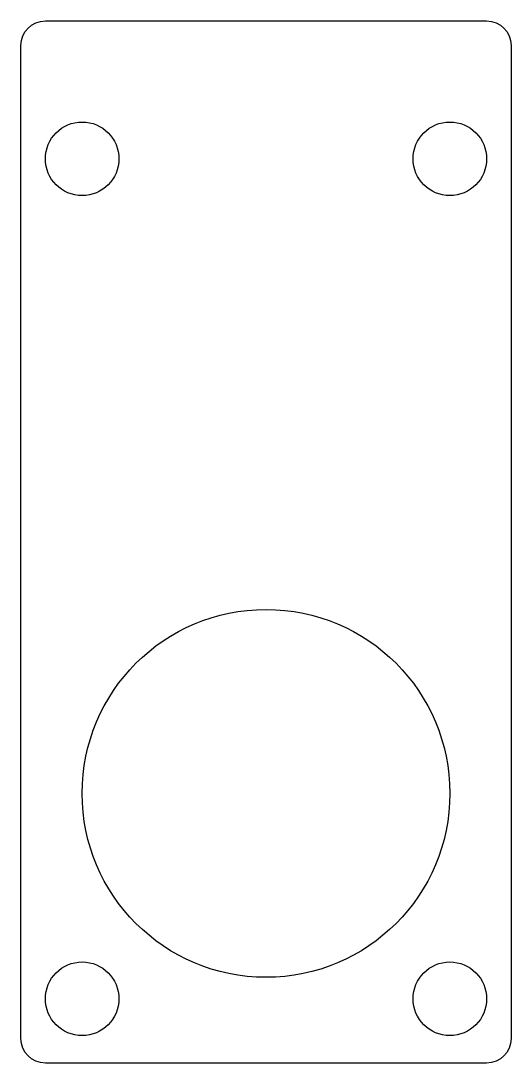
# Model space of a CAD drawing. Header units: millimetres. Extents: x 38.9 to 78.9, y -27.6 to 57.4.
import ezdxf

# ---------------------------------------------------------------- set-up
doc = ezdxf.new("R2010")
doc.units = ezdxf.units.MM
doc.layers.get('0').update_dxf_attribs({"lineweight": 25, "true_color": 0xffffff})

msp = doc.modelspace()

# ---------------------------------------------------------------- linework, layer by layer
msp.add_lwpolyline([(40.90352, 57.44752), (76.90352, 57.44752, -0.41421356), (78.90352, 55.44752), (78.90352, -25.55248, -0.41421356), (76.90352, -27.55248), (40.90352, -27.55248, -0.41421356), (38.90352, -25.55248), (38.90352, 55.44752, -0.41421356), (40.90352, 57.44752)], format="xyb")
for centre, radius in [((43.90352, 46.19752), 3), ((73.90352, 46.19752), 3), ((58.90352, -5.55248), 15), ((43.90352, -22.30248), 3), ((73.90352, -22.30248), 3)]:
    msp.add_circle(centre, radius)

doc.saveas('drawing.dxf')
